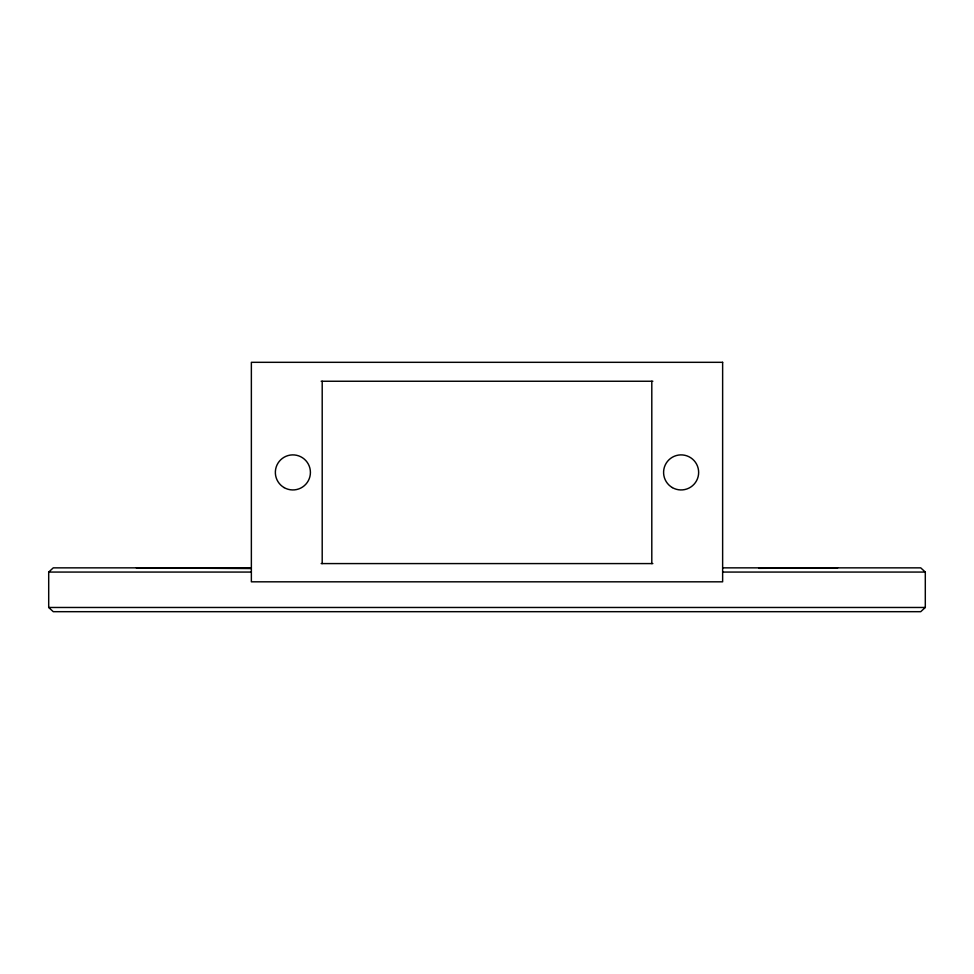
<?xml version="1.0" encoding="UTF-8"?>
<svg xmlns="http://www.w3.org/2000/svg" width="974" height="974" viewBox="0 0 974 974"><rect width="100%" height="100%" fill="white"/><g stroke="black" fill="none" stroke-linecap="round" stroke-linejoin="round"><path stroke-width="1.46" d="M722.635 567.854L920.734 567.854L925.3 572.067L925.3 607.472L920.734 611.684L53.266 611.684L48.7 607.472L48.7 572.067L53.266 567.854L251.365 567.854M758.953 568.329L837.64 567.854M321.164 381.248L652.836 381.248M321.164 563.581L652.836 563.581M48.7 572.067L251.365 572.067M722.635 572.067L925.3 572.067M48.7 607.472L925.3 607.472M136.36 567.854L251.365 568.548M651.801 381.248L651.801 563.581M322.199 381.248L322.199 563.581M722.635 362.316L251.365 362.316L251.365 581.819L722.635 581.819L722.635 362.316M672.352 487.597A17.532 17.532 0 0 0 698.65 472.414A17.532 17.532 0 0 0 672.352 457.232A17.532 17.532 0 0 0 672.352 487.597M284.116 487.597A17.532 17.532 0 0 0 310.414 472.414A17.532 17.532 0 0 0 284.116 457.232A17.532 17.532 0 0 0 284.116 487.597"/></g></svg>
